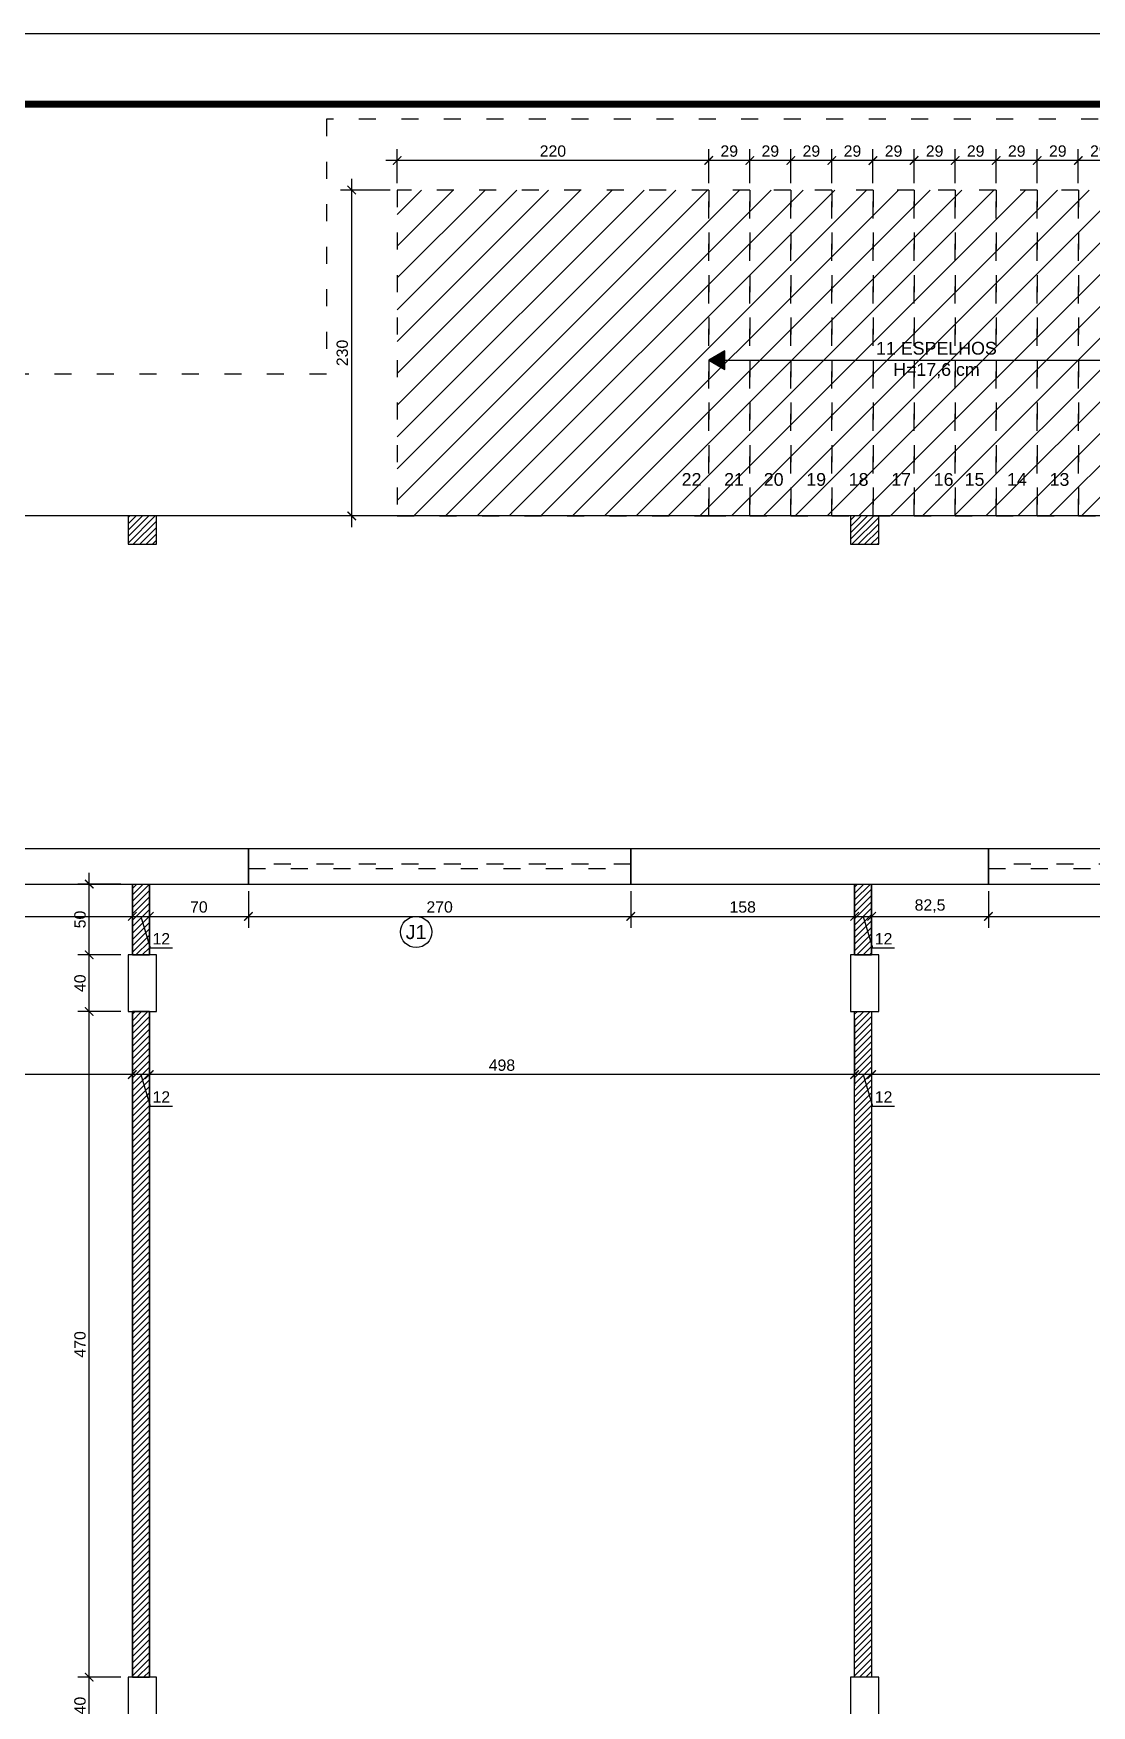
# Model space of a CAD drawing. Header units: millimetres. Extents: x 175 to 8625, y 306 to 3276.
# Drawn here: x 4028 to 4775, y 2096 to 3276 of the extents above; entities that cross this region are included whole.
import ezdxf
from ezdxf.enums import TextEntityAlignment as Align

# ---------------------------------------------------------------- set-up
doc = ezdxf.new("R2010")
doc.units = ezdxf.units.MM
doc.linetypes.add('ACAD_ISO03W100', pattern=[30, 12, -18])
for name, color, linetype in [('construir', 10, 'Continuous'), ('CONSTRUIR - CARTONADO', 161, 'Continuous'), ('COTA', 8, 'Continuous'), ('Esquadrias', 4, 'Continuous'), ('Estrutura', 49, 'Continuous'), ('LEGENDA', 7, 'Continuous'), ('PAREDE', 5, 'Continuous'), ('PISO', 3, 'Continuous'), ('PISO02', 8, 'Continuous'), ('Projeções', 6, 'ACAD_ISO03W100'), ('Texto', 7, 'Continuous')]:
    doc.layers.add(name, color=color, linetype=linetype)
doc.styles.add('ARIAL', font='Arial.ttf')
doc.dimstyles.new('COTA 50', dxfattribs={"dimscale": 0.5, "dimtxt": 16, "dimasz": 12, "dimexe": 16, "dimexo": 10, "dimgap": 5, "dimtad": 1, "dimrnd": 0.5, "dimtxsty": 'ARIAL', "dimblk": 'ARCHTICK', "dimcen": 2.5, "dimdle": 16, "dimclrd": 8, "dimclre": 8, "dimclrt": 7, "dimadec": 0, "dimazin": 0, "dimtfac": 1, "dimtmove": 1, "dimatfit": 3, "dimfxl": 1, "dimarcsym": 0})
pattern_1 = [(45, (522.1333, -2175.3423), (-2.245064, 2.245064), [])]
pattern_2 = [(45, (-3820.442, -9443.8905), (-2.245064, 2.245064), [])]

# ---------------------------------------------------------------- blocks, each defined once
blk = doc.blocks.new('_ArchTick')
at = {"layer": 'Texto', "color": 0, "const_width": 0.15}
blk.add_lwpolyline([(-0.5, -0.5), (0.5, 0.5)], dxfattribs=at)
blk = doc.blocks.new('*D33')
at = {"layer": 'COTA', "color": 8, "lineweight": -2, "transparency": 16777216}
for p, q in [((5122.1, 2670.6), (5122.1, 2533.1)), ((4619.6, 2580.6), (4619.6, 2533.1)), ((5130.1, 2541.1), (4611.6, 2541.1))]:
    blk.add_line(p, q, dxfattribs=at)
at = {"layer": 'Defpoints', "color": 0, "lineweight": -3, "transparency": 16777216}
for p in [(5122.1, 2675.6), (4619.6, 2585.6), (4619.6, 2541.1)]:
    blk.add_point(p, dxfattribs=at)
at = {"layer": 'COTA', "color": 8, "lineweight": -2, "transparency": 16777216, "xscale": 6, "yscale": 6, "zscale": 6, "rotation": 180}
blk.add_blockref('_ArchTick', (4619.6, 2541.1), dxfattribs=at)
at = {"layer": 'COTA', "color": 8, "lineweight": -2, "transparency": 16777216, "xscale": 6, "yscale": 6, "zscale": 6}
blk.add_blockref('_ArchTick', (5122.1, 2541.1), dxfattribs=at)
at = {"layer": 'COTA', "color": 7, "lineweight": -2, "transparency": 16777216, "insert": (4870.9, 2548.4), "char_height": 8, "attachment_point": 5, "style": 'ARIAL'}
blk.add_mtext('502,5', dxfattribs=at)
blk = doc.blocks.new('*D34')
at = {"layer": 'COTA', "color": 8, "lineweight": -2, "transparency": 16777216}
for p, q in [((4607.6, 2580.6), (4607.6, 2533.1)), ((4619.6, 2580.6), (4619.6, 2533.1)), ((4627.6, 2541.1), (4599.6, 2541.1)), ((4613.6, 2541.1), (4620.3, 2518.8)), ((4620.3, 2518.8), (4635.9, 2518.8))]:
    blk.add_line(p, q, dxfattribs=at)
at = {"layer": 'Defpoints', "color": 0, "lineweight": -3, "transparency": 16777216}
for p in [(4607.6, 2585.6), (4619.6, 2585.6), (4607.6, 2541.1)]:
    blk.add_point(p, dxfattribs=at)
at = {"layer": 'COTA', "color": 8, "lineweight": -2, "transparency": 16777216, "xscale": 6, "yscale": 6, "zscale": 6, "rotation": 180}
blk.add_blockref('_ArchTick', (4607.6, 2541.1), dxfattribs=at)
at = {"layer": 'COTA', "color": 8, "lineweight": -2, "transparency": 16777216, "xscale": 6, "yscale": 6, "zscale": 6}
blk.add_blockref('_ArchTick', (4619.6, 2541.1), dxfattribs=at)
at = {"layer": 'COTA', "color": 7, "lineweight": -2, "transparency": 16777216, "insert": (4628.1, 2525.3), "char_height": 8, "attachment_point": 5, "style": 'ARIAL'}
blk.add_mtext('12', dxfattribs=at)
blk = doc.blocks.new('*D35')
at = {"layer": 'COTA', "color": 8, "lineweight": -2, "transparency": 16777216}
for p, q in [((4109.6, 2580.6), (4109.6, 2533.1)), ((4607.6, 2580.6), (4607.6, 2533.1)), ((4615.6, 2541.1), (4101.6, 2541.1))]:
    blk.add_line(p, q, dxfattribs=at)
at = {"layer": 'Defpoints', "color": 0, "lineweight": -3, "transparency": 16777216}
for p in [(4109.6, 2585.6), (4607.6, 2585.6), (4109.6, 2541.1)]:
    blk.add_point(p, dxfattribs=at)
at = {"layer": 'COTA', "color": 8, "lineweight": -2, "transparency": 16777216, "xscale": 6, "yscale": 6, "zscale": 6, "rotation": 180}
blk.add_blockref('_ArchTick', (4109.6, 2541.1), dxfattribs=at)
at = {"layer": 'COTA', "color": 8, "lineweight": -2, "transparency": 16777216, "xscale": 6, "yscale": 6, "zscale": 6}
blk.add_blockref('_ArchTick', (4607.6, 2541.1), dxfattribs=at)
at = {"layer": 'COTA', "color": 7, "lineweight": -2, "transparency": 16777216, "insert": (4358.6, 2547.7), "char_height": 8, "attachment_point": 5, "style": 'ARIAL'}
blk.add_mtext('498', dxfattribs=at)
blk = doc.blocks.new('*D36')
at = {"layer": 'COTA', "color": 8, "lineweight": -2, "transparency": 16777216}
for p, q in [((4097.6, 2580.6), (4097.6, 2533.1)), ((4109.6, 2580.6), (4109.6, 2533.1)), ((4117.6, 2541.1), (4089.6, 2541.1)), ((4103.6, 2541.1), (4110.3, 2518.8)), ((4110.3, 2518.8), (4125.9, 2518.8))]:
    blk.add_line(p, q, dxfattribs=at)
at = {"layer": 'Defpoints', "color": 0, "lineweight": -3, "transparency": 16777216}
for p in [(4097.6, 2585.6), (4109.6, 2585.6), (4097.6, 2541.1)]:
    blk.add_point(p, dxfattribs=at)
at = {"layer": 'COTA', "color": 8, "lineweight": -2, "transparency": 16777216, "xscale": 6, "yscale": 6, "zscale": 6, "rotation": 180}
blk.add_blockref('_ArchTick', (4097.6, 2541.1), dxfattribs=at)
at = {"layer": 'COTA', "color": 8, "lineweight": -2, "transparency": 16777216, "xscale": 6, "yscale": 6, "zscale": 6}
blk.add_blockref('_ArchTick', (4109.6, 2541.1), dxfattribs=at)
at = {"layer": 'COTA', "color": 7, "lineweight": -2, "transparency": 16777216, "insert": (4118.1, 2525.3), "char_height": 8, "attachment_point": 5, "style": 'ARIAL'}
blk.add_mtext('12', dxfattribs=at)
blk = doc.blocks.new('*D37')
at = {"layer": 'COTA', "color": 8, "lineweight": -2, "transparency": 16777216}
for p, q in [((3599.6, 2580.6), (3599.6, 2533.1)), ((4097.6, 2580.6), (4097.6, 2533.1)), ((4105.6, 2541.1), (3591.6, 2541.1))]:
    blk.add_line(p, q, dxfattribs=at)
at = {"layer": 'Defpoints', "color": 0, "lineweight": -3, "transparency": 16777216}
for p in [(3599.6, 2585.6), (4097.6, 2585.6), (3599.6, 2541.1)]:
    blk.add_point(p, dxfattribs=at)
at = {"layer": 'COTA', "color": 8, "lineweight": -2, "transparency": 16777216, "xscale": 6, "yscale": 6, "zscale": 6, "rotation": 180}
blk.add_blockref('_ArchTick', (3599.6, 2541.1), dxfattribs=at)
at = {"layer": 'COTA', "color": 8, "lineweight": -2, "transparency": 16777216, "xscale": 6, "yscale": 6, "zscale": 6}
blk.add_blockref('_ArchTick', (4097.6, 2541.1), dxfattribs=at)
at = {"layer": 'COTA', "color": 7, "lineweight": -2, "transparency": 16777216, "insert": (3848.6, 2547.7), "char_height": 8, "attachment_point": 5, "style": 'ARIAL'}
blk.add_mtext('498', dxfattribs=at)
blk = doc.blocks.new('IND.ESQ.')
at = {"layer": 'Texto'}
blk.add_circle((0, 0), 5.5, dxfattribs=at)
at = {"layer": 'Texto', "style": 'ARIAL'}
blk.add_attdef('PP', text='', height=5, dxfattribs=at).set_placement((0, 0), align=Align.MIDDLE_CENTER)
blk = doc.blocks.new('A1 sem aba')
at = {"layer": 'LEGENDA'}
blk.add_lwpolyline([(-169, 59.4), (0, 59.4), (0, 0), (-169, 0), (-169, 59.4)], close=True, dxfattribs=at)
at = {"layer": 'LEGENDA', "const_width": 0.1}
blk.add_lwpolyline([(-1, 58.4), (-1, 1), (-166.5, 1), (-166.5, 58.4)], close=True, dxfattribs=at)
blk = doc.blocks.new('*D103')
at = {"layer": 'COTA', "color": 8, "lineweight": -2, "transparency": 16777216}
for p, q in [((3919.6, 2670.6), (3919.6, 2644.8)), ((4097.6, 2670.6), (4097.6, 2644.8)), ((3911.6, 2652.8), (4105.6, 2652.8))]:
    blk.add_line(p, q, dxfattribs=at)
at = {"layer": 'Defpoints', "color": 0, "lineweight": -3, "transparency": 16777216}
for p in [(3919.6, 2675.6), (4097.6, 2675.6), (4097.6, 2652.8)]:
    blk.add_point(p, dxfattribs=at)
at = {"layer": 'COTA', "color": 8, "lineweight": -2, "transparency": 16777216, "xscale": 6, "yscale": 6, "zscale": 6, "rotation": 180}
blk.add_blockref('_ArchTick', (3919.6, 2652.8), dxfattribs=at)
at = {"layer": 'COTA', "color": 8, "lineweight": -2, "transparency": 16777216, "xscale": 6, "yscale": 6, "zscale": 6}
blk.add_blockref('_ArchTick', (4097.6, 2652.8), dxfattribs=at)
at = {"layer": 'COTA', "color": 7, "lineweight": -2, "transparency": 16777216, "insert": (4008.6, 2659.4), "char_height": 8, "attachment_point": 5, "style": 'ARIAL'}
blk.add_mtext('178', dxfattribs=at)
blk = doc.blocks.new('*D104')
at = {"layer": 'COTA', "color": 8, "lineweight": -2, "transparency": 16777216}
for p, q in [((4097.6, 2670.6), (4097.6, 2644.8)), ((4109.6, 2670.6), (4109.6, 2644.8)), ((4089.6, 2652.8), (4117.6, 2652.8)), ((4103.6, 2652.8), (4110.3, 2630.5)), ((4110.3, 2630.5), (4125.9, 2630.5))]:
    blk.add_line(p, q, dxfattribs=at)
at = {"layer": 'Defpoints', "color": 0, "lineweight": -3, "transparency": 16777216}
for p in [(4097.6, 2675.6), (4109.6, 2675.6), (4109.6, 2652.8)]:
    blk.add_point(p, dxfattribs=at)
at = {"layer": 'COTA', "color": 8, "lineweight": -2, "transparency": 16777216, "xscale": 6, "yscale": 6, "zscale": 6, "rotation": 180}
blk.add_blockref('_ArchTick', (4097.6, 2652.8), dxfattribs=at)
at = {"layer": 'COTA', "color": 8, "lineweight": -2, "transparency": 16777216, "xscale": 6, "yscale": 6, "zscale": 6}
blk.add_blockref('_ArchTick', (4109.6, 2652.8), dxfattribs=at)
at = {"layer": 'COTA', "color": 7, "lineweight": -2, "transparency": 16777216, "insert": (4118.1, 2637), "char_height": 8, "attachment_point": 5, "style": 'ARIAL'}
blk.add_mtext('12', dxfattribs=at)
blk = doc.blocks.new('*D105')
at = {"layer": 'COTA', "color": 8, "lineweight": -2, "transparency": 16777216}
for p, q in [((4109.6, 2670.6), (4109.6, 2644.8)), ((4179.6, 2670.6), (4179.6, 2644.8)), ((4101.6, 2652.8), (4187.6, 2652.8))]:
    blk.add_line(p, q, dxfattribs=at)
at = {"layer": 'Defpoints', "color": 0, "lineweight": -3, "transparency": 16777216}
for p in [(4109.6, 2675.6), (4179.6, 2675.6), (4179.6, 2652.8)]:
    blk.add_point(p, dxfattribs=at)
at = {"layer": 'COTA', "color": 8, "lineweight": -2, "transparency": 16777216, "xscale": 6, "yscale": 6, "zscale": 6, "rotation": 180}
blk.add_blockref('_ArchTick', (4109.6, 2652.8), dxfattribs=at)
at = {"layer": 'COTA', "color": 8, "lineweight": -2, "transparency": 16777216, "xscale": 6, "yscale": 6, "zscale": 6}
blk.add_blockref('_ArchTick', (4179.6, 2652.8), dxfattribs=at)
at = {"layer": 'COTA', "color": 7, "lineweight": -2, "transparency": 16777216, "insert": (4144.6, 2659.4), "char_height": 8, "attachment_point": 5, "style": 'ARIAL'}
blk.add_mtext('70', dxfattribs=at)
blk = doc.blocks.new('*D106')
at = {"layer": 'COTA', "color": 8, "lineweight": -2, "transparency": 16777216}
for p, q in [((4179.6, 2670.6), (4179.6, 2644.8)), ((4449.6, 2670.6), (4449.6, 2644.8)), ((4171.6, 2652.8), (4457.6, 2652.8))]:
    blk.add_line(p, q, dxfattribs=at)
at = {"layer": 'Defpoints', "color": 0, "lineweight": -3, "transparency": 16777216}
for p in [(4179.6, 2675.6), (4449.6, 2675.6), (4449.6, 2652.8)]:
    blk.add_point(p, dxfattribs=at)
at = {"layer": 'COTA', "color": 8, "lineweight": -2, "transparency": 16777216, "xscale": 6, "yscale": 6, "zscale": 6, "rotation": 180}
blk.add_blockref('_ArchTick', (4179.6, 2652.8), dxfattribs=at)
at = {"layer": 'COTA', "color": 8, "lineweight": -2, "transparency": 16777216, "xscale": 6, "yscale": 6, "zscale": 6}
blk.add_blockref('_ArchTick', (4449.6, 2652.8), dxfattribs=at)
at = {"layer": 'COTA', "color": 7, "lineweight": -2, "transparency": 16777216, "insert": (4314.6, 2659.4), "char_height": 8, "attachment_point": 5, "style": 'ARIAL'}
blk.add_mtext('270', dxfattribs=at)
blk = doc.blocks.new('*D107')
at = {"layer": 'COTA', "color": 8, "lineweight": -2, "transparency": 16777216}
for p, q in [((4449.6, 2670.6), (4449.6, 2644.8)), ((4607.6, 2670.6), (4607.6, 2644.8)), ((4441.6, 2652.8), (4615.6, 2652.8))]:
    blk.add_line(p, q, dxfattribs=at)
at = {"layer": 'Defpoints', "color": 0, "lineweight": -3, "transparency": 16777216}
for p in [(4449.6, 2675.6), (4607.6, 2675.6), (4607.6, 2652.8)]:
    blk.add_point(p, dxfattribs=at)
at = {"layer": 'COTA', "color": 8, "lineweight": -2, "transparency": 16777216, "xscale": 6, "yscale": 6, "zscale": 6, "rotation": 180}
blk.add_blockref('_ArchTick', (4449.6, 2652.8), dxfattribs=at)
at = {"layer": 'COTA', "color": 8, "lineweight": -2, "transparency": 16777216, "xscale": 6, "yscale": 6, "zscale": 6}
blk.add_blockref('_ArchTick', (4607.6, 2652.8), dxfattribs=at)
at = {"layer": 'COTA', "color": 7, "lineweight": -2, "transparency": 16777216, "insert": (4528.6, 2659.4), "char_height": 8, "attachment_point": 5, "style": 'ARIAL'}
blk.add_mtext('158', dxfattribs=at)
blk = doc.blocks.new('*D108')
at = {"layer": 'COTA', "color": 8, "lineweight": -2, "transparency": 16777216}
for p, q in [((4607.6, 2670.6), (4607.6, 2644.8)), ((4619.6, 2670.6), (4619.6, 2644.8)), ((4599.6, 2652.8), (4627.6, 2652.8)), ((4613.6, 2652.8), (4620.3, 2630.5)), ((4620.3, 2630.5), (4635.9, 2630.5))]:
    blk.add_line(p, q, dxfattribs=at)
at = {"layer": 'Defpoints', "color": 0, "lineweight": -3, "transparency": 16777216}
for p in [(4607.6, 2675.6), (4619.6, 2675.6), (4619.6, 2652.8)]:
    blk.add_point(p, dxfattribs=at)
at = {"layer": 'COTA', "color": 8, "lineweight": -2, "transparency": 16777216, "xscale": 6, "yscale": 6, "zscale": 6, "rotation": 180}
blk.add_blockref('_ArchTick', (4607.6, 2652.8), dxfattribs=at)
at = {"layer": 'COTA', "color": 8, "lineweight": -2, "transparency": 16777216, "xscale": 6, "yscale": 6, "zscale": 6}
blk.add_blockref('_ArchTick', (4619.6, 2652.8), dxfattribs=at)
at = {"layer": 'COTA', "color": 7, "lineweight": -2, "transparency": 16777216, "insert": (4628.1, 2637), "char_height": 8, "attachment_point": 5, "style": 'ARIAL'}
blk.add_mtext('12', dxfattribs=at)
blk = doc.blocks.new('*D109')
at = {"layer": 'COTA', "color": 8, "lineweight": -2, "transparency": 16777216}
for p, q in [((4619.6, 2670.6), (4619.6, 2644.8)), ((4702.1, 2670.6), (4702.1, 2644.8)), ((4611.6, 2652.8), (4710.1, 2652.8))]:
    blk.add_line(p, q, dxfattribs=at)
at = {"layer": 'Defpoints', "color": 0, "lineweight": -3, "transparency": 16777216}
for p in [(4619.6, 2675.6), (4702.1, 2675.6), (4702.1, 2652.8)]:
    blk.add_point(p, dxfattribs=at)
at = {"layer": 'COTA', "color": 8, "lineweight": -2, "transparency": 16777216, "xscale": 6, "yscale": 6, "zscale": 6, "rotation": 180}
blk.add_blockref('_ArchTick', (4619.6, 2652.8), dxfattribs=at)
at = {"layer": 'COTA', "color": 8, "lineweight": -2, "transparency": 16777216, "xscale": 6, "yscale": 6, "zscale": 6}
blk.add_blockref('_ArchTick', (4702.1, 2652.8), dxfattribs=at)
at = {"layer": 'COTA', "color": 7, "lineweight": -2, "transparency": 16777216, "insert": (4660.9, 2660.1), "char_height": 8, "attachment_point": 5, "style": 'ARIAL'}
blk.add_mtext('82,5', dxfattribs=at)
blk = doc.blocks.new('*D110')
at = {"layer": 'COTA', "color": 8, "lineweight": -2, "transparency": 16777216}
for p, q in [((4702.1, 2670.6), (4702.1, 2644.8)), ((4972.1, 2670.6), (4972.1, 2644.8)), ((4694.1, 2652.8), (4980.1, 2652.8))]:
    blk.add_line(p, q, dxfattribs=at)
at = {"layer": 'Defpoints', "color": 0, "lineweight": -3, "transparency": 16777216}
for p in [(4702.1, 2675.6), (4972.1, 2675.6), (4972.1, 2652.8)]:
    blk.add_point(p, dxfattribs=at)
at = {"layer": 'COTA', "color": 8, "lineweight": -2, "transparency": 16777216, "xscale": 6, "yscale": 6, "zscale": 6, "rotation": 180}
blk.add_blockref('_ArchTick', (4702.1, 2652.8), dxfattribs=at)
at = {"layer": 'COTA', "color": 8, "lineweight": -2, "transparency": 16777216, "xscale": 6, "yscale": 6, "zscale": 6}
blk.add_blockref('_ArchTick', (4972.1, 2652.8), dxfattribs=at)
at = {"layer": 'COTA', "color": 7, "lineweight": -2, "transparency": 16777216, "insert": (4837.1, 2659.4), "char_height": 8, "attachment_point": 5, "style": 'ARIAL'}
blk.add_mtext('270', dxfattribs=at)
blk = doc.blocks.new('*D263')
at = {"layer": 'COTA', "color": 8, "lineweight": -2, "transparency": 16777216}
for p, q in [((4089.6, 2115.6), (4059.2, 2115.6)), ((4067.2, 2067.6), (4067.2, 2123.6)), ((4089.6, 2075.6), (4059.2, 2075.6))]:
    blk.add_line(p, q, dxfattribs=at)
at = {"layer": 'Defpoints', "color": 0, "lineweight": -3, "transparency": 16777216}
for p in [(4067.2, 2115.6), (4094.6, 2115.6), (4094.6, 2075.6)]:
    blk.add_point(p, dxfattribs=at)
at = {"layer": 'COTA', "color": 8, "lineweight": -2, "transparency": 16777216, "xscale": 6, "yscale": 6, "zscale": 6}
for p, rotation in [((4067.2, 2115.6), 90), ((4067.2, 2075.6), 270)]:
    blk.add_blockref('_ArchTick', p, dxfattribs=dict(at, rotation=rotation))
at = {"layer": 'COTA', "color": 7, "lineweight": -2, "transparency": 16777216, "insert": (4060.7, 2095.6), "char_height": 8, "attachment_point": 5, "rotation": 90, "style": 'ARIAL'}
blk.add_mtext('40', dxfattribs=at)
blk = doc.blocks.new('*D264')
at = {"layer": 'COTA', "color": 8, "lineweight": -2, "transparency": 16777216}
for p, q in [((4089.6, 2585.6), (4059.2, 2585.6)), ((4067.2, 2107.6), (4067.2, 2593.6)), ((4089.6, 2115.6), (4059.2, 2115.6))]:
    blk.add_line(p, q, dxfattribs=at)
at = {"layer": 'Defpoints', "color": 0, "lineweight": -3, "transparency": 16777216}
for p in [(4067.2, 2585.6), (4094.6, 2585.6), (4094.6, 2115.6)]:
    blk.add_point(p, dxfattribs=at)
at = {"layer": 'COTA', "color": 8, "lineweight": -2, "transparency": 16777216, "xscale": 6, "yscale": 6, "zscale": 6}
for p, rotation in [((4067.2, 2585.6), 90), ((4067.2, 2115.6), 270)]:
    blk.add_blockref('_ArchTick', p, dxfattribs=dict(at, rotation=rotation))
at = {"layer": 'COTA', "color": 7, "lineweight": -2, "transparency": 16777216, "insert": (4060.7, 2350.6), "char_height": 8, "attachment_point": 5, "rotation": 90, "style": 'ARIAL'}
blk.add_mtext('470', dxfattribs=at)
blk = doc.blocks.new('*D265')
at = {"layer": 'COTA', "color": 8, "lineweight": -2, "transparency": 16777216}
for p, q in [((4067.2, 2577.6), (4067.2, 2633.6)), ((4089.6, 2625.6), (4059.2, 2625.6)), ((4089.6, 2585.6), (4059.2, 2585.6))]:
    blk.add_line(p, q, dxfattribs=at)
at = {"layer": 'Defpoints', "color": 0, "lineweight": -3, "transparency": 16777216}
for p in [(4067.2, 2625.6), (4094.6, 2625.6), (4094.6, 2585.6)]:
    blk.add_point(p, dxfattribs=at)
at = {"layer": 'COTA', "color": 8, "lineweight": -2, "transparency": 16777216, "xscale": 6, "yscale": 6, "zscale": 6}
for p, rotation in [((4067.2, 2625.6), 90), ((4067.2, 2585.6), 270)]:
    blk.add_blockref('_ArchTick', p, dxfattribs=dict(at, rotation=rotation))
at = {"layer": 'COTA', "color": 7, "lineweight": -2, "transparency": 16777216, "insert": (4060.7, 2605.6), "char_height": 8, "attachment_point": 5, "rotation": 90, "style": 'ARIAL'}
blk.add_mtext('40', dxfattribs=at)
blk = doc.blocks.new('*D266')
at = {"layer": 'COTA', "color": 8, "lineweight": -2, "transparency": 16777216}
for p, q in [((4067.2, 2617.6), (4067.2, 2683.6)), ((4089.6, 2675.6), (4059.2, 2675.6)), ((4089.6, 2625.6), (4059.2, 2625.6))]:
    blk.add_line(p, q, dxfattribs=at)
at = {"layer": 'Defpoints', "color": 0, "lineweight": -3, "transparency": 16777216}
for p in [(4067.2, 2675.6), (4094.6, 2675.6), (4094.6, 2625.6)]:
    blk.add_point(p, dxfattribs=at)
at = {"layer": 'COTA', "color": 8, "lineweight": -2, "transparency": 16777216, "xscale": 6, "yscale": 6, "zscale": 6}
for p, rotation in [((4067.2, 2675.6), 90), ((4067.2, 2625.6), 270)]:
    blk.add_blockref('_ArchTick', p, dxfattribs=dict(at, rotation=rotation))
at = {"layer": 'COTA', "color": 7, "lineweight": -2, "transparency": 16777216, "insert": (4060.7, 2650.6), "char_height": 8, "attachment_point": 5, "rotation": 90, "style": 'ARIAL'}
blk.add_mtext('50', dxfattribs=at)
blk = doc.blocks.new('*D576')
at = {"layer": 'COTA', "color": 8, "lineweight": -2, "transparency": 16777216}
for p, q in [((4504.6, 3170.6), (4504.6, 3194.5)), ((4533.6, 3170.6), (4533.6, 3194.5)), ((4541.6, 3186.5), (4496.6, 3186.5))]:
    blk.add_line(p, q, dxfattribs=at)
at = {"layer": 'Defpoints', "color": 0, "lineweight": -3, "transparency": 16777216}
for p in [(4504.6, 3186.5), (4504.6, 3165.6), (4533.6, 3165.6)]:
    blk.add_point(p, dxfattribs=at)
at = {"layer": 'COTA', "color": 8, "lineweight": -2, "transparency": 16777216, "xscale": 6, "yscale": 6, "zscale": 6, "rotation": 180}
blk.add_blockref('_ArchTick', (4504.6, 3186.5), dxfattribs=at)
at = {"layer": 'COTA', "color": 8, "lineweight": -2, "transparency": 16777216, "xscale": 6, "yscale": 6, "zscale": 6}
blk.add_blockref('_ArchTick', (4533.6, 3186.5), dxfattribs=at)
at = {"layer": 'COTA', "color": 7, "lineweight": -2, "transparency": 16777216, "insert": (4519.1, 3193.1), "char_height": 8, "attachment_point": 5, "style": 'ARIAL'}
blk.add_mtext('29', dxfattribs=at)
blk = doc.blocks.new('*D577')
at = {"layer": 'COTA', "color": 8, "lineweight": -2, "transparency": 16777216}
for p, q in [((4533.6, 3170.6), (4533.6, 3194.5)), ((4562.6, 3170.6), (4562.6, 3194.5)), ((4570.6, 3186.5), (4525.6, 3186.5))]:
    blk.add_line(p, q, dxfattribs=at)
at = {"layer": 'Defpoints', "color": 0, "lineweight": -3, "transparency": 16777216}
for p in [(4533.6, 3186.5), (4533.6, 3165.6), (4562.6, 3165.6)]:
    blk.add_point(p, dxfattribs=at)
at = {"layer": 'COTA', "color": 8, "lineweight": -2, "transparency": 16777216, "xscale": 6, "yscale": 6, "zscale": 6, "rotation": 180}
blk.add_blockref('_ArchTick', (4533.6, 3186.5), dxfattribs=at)
at = {"layer": 'COTA', "color": 8, "lineweight": -2, "transparency": 16777216, "xscale": 6, "yscale": 6, "zscale": 6}
blk.add_blockref('_ArchTick', (4562.6, 3186.5), dxfattribs=at)
at = {"layer": 'COTA', "color": 7, "lineweight": -2, "transparency": 16777216, "insert": (4548.1, 3193.1), "char_height": 8, "attachment_point": 5, "style": 'ARIAL'}
blk.add_mtext('29', dxfattribs=at)
blk = doc.blocks.new('*D578')
at = {"layer": 'COTA', "color": 8, "lineweight": -2, "transparency": 16777216}
for p, q in [((4562.6, 3170.6), (4562.6, 3194.5)), ((4591.6, 3170.6), (4591.6, 3194.5)), ((4599.6, 3186.5), (4554.6, 3186.5))]:
    blk.add_line(p, q, dxfattribs=at)
at = {"layer": 'Defpoints', "color": 0, "lineweight": -3, "transparency": 16777216}
for p in [(4562.6, 3186.5), (4562.6, 3165.6), (4591.6, 3165.6)]:
    blk.add_point(p, dxfattribs=at)
at = {"layer": 'COTA', "color": 8, "lineweight": -2, "transparency": 16777216, "xscale": 6, "yscale": 6, "zscale": 6, "rotation": 180}
blk.add_blockref('_ArchTick', (4562.6, 3186.5), dxfattribs=at)
at = {"layer": 'COTA', "color": 8, "lineweight": -2, "transparency": 16777216, "xscale": 6, "yscale": 6, "zscale": 6}
blk.add_blockref('_ArchTick', (4591.6, 3186.5), dxfattribs=at)
at = {"layer": 'COTA', "color": 7, "lineweight": -2, "transparency": 16777216, "insert": (4577.1, 3193.1), "char_height": 8, "attachment_point": 5, "style": 'ARIAL'}
blk.add_mtext('29', dxfattribs=at)
blk = doc.blocks.new('*D579')
at = {"layer": 'COTA', "color": 8, "lineweight": -2, "transparency": 16777216}
for p, q in [((4591.6, 3170.6), (4591.6, 3194.5)), ((4620.6, 3170.6), (4620.6, 3194.5)), ((4628.6, 3186.5), (4583.6, 3186.5))]:
    blk.add_line(p, q, dxfattribs=at)
at = {"layer": 'Defpoints', "color": 0, "lineweight": -3, "transparency": 16777216}
for p in [(4591.6, 3186.5), (4591.6, 3165.6), (4620.6, 3165.6)]:
    blk.add_point(p, dxfattribs=at)
at = {"layer": 'COTA', "color": 8, "lineweight": -2, "transparency": 16777216, "xscale": 6, "yscale": 6, "zscale": 6, "rotation": 180}
blk.add_blockref('_ArchTick', (4591.6, 3186.5), dxfattribs=at)
at = {"layer": 'COTA', "color": 8, "lineweight": -2, "transparency": 16777216, "xscale": 6, "yscale": 6, "zscale": 6}
blk.add_blockref('_ArchTick', (4620.6, 3186.5), dxfattribs=at)
at = {"layer": 'COTA', "color": 7, "lineweight": -2, "transparency": 16777216, "insert": (4606.1, 3193.1), "char_height": 8, "attachment_point": 5, "style": 'ARIAL'}
blk.add_mtext('29', dxfattribs=at)
blk = doc.blocks.new('*D580')
at = {"layer": 'COTA', "color": 8, "lineweight": -2, "transparency": 16777216}
for p, q in [((4620.6, 3170.6), (4620.6, 3194.5)), ((4649.6, 3170.6), (4649.6, 3194.5)), ((4657.6, 3186.5), (4612.6, 3186.5))]:
    blk.add_line(p, q, dxfattribs=at)
at = {"layer": 'Defpoints', "color": 0, "lineweight": -3, "transparency": 16777216}
for p in [(4620.6, 3186.5), (4620.6, 3165.6), (4649.6, 3165.6)]:
    blk.add_point(p, dxfattribs=at)
at = {"layer": 'COTA', "color": 8, "lineweight": -2, "transparency": 16777216, "xscale": 6, "yscale": 6, "zscale": 6, "rotation": 180}
blk.add_blockref('_ArchTick', (4620.6, 3186.5), dxfattribs=at)
at = {"layer": 'COTA', "color": 8, "lineweight": -2, "transparency": 16777216, "xscale": 6, "yscale": 6, "zscale": 6}
blk.add_blockref('_ArchTick', (4649.6, 3186.5), dxfattribs=at)
at = {"layer": 'COTA', "color": 7, "lineweight": -2, "transparency": 16777216, "insert": (4635.1, 3193.1), "char_height": 8, "attachment_point": 5, "style": 'ARIAL'}
blk.add_mtext('29', dxfattribs=at)
blk = doc.blocks.new('*D581')
at = {"layer": 'COTA', "color": 8, "lineweight": -2, "transparency": 16777216}
for p, q in [((4649.6, 3170.6), (4649.6, 3194.5)), ((4678.6, 3170.6), (4678.6, 3194.5)), ((4686.6, 3186.5), (4641.6, 3186.5))]:
    blk.add_line(p, q, dxfattribs=at)
at = {"layer": 'Defpoints', "color": 0, "lineweight": -3, "transparency": 16777216}
for p in [(4649.6, 3186.5), (4649.6, 3165.6), (4678.6, 3165.6)]:
    blk.add_point(p, dxfattribs=at)
at = {"layer": 'COTA', "color": 8, "lineweight": -2, "transparency": 16777216, "xscale": 6, "yscale": 6, "zscale": 6, "rotation": 180}
blk.add_blockref('_ArchTick', (4649.6, 3186.5), dxfattribs=at)
at = {"layer": 'COTA', "color": 8, "lineweight": -2, "transparency": 16777216, "xscale": 6, "yscale": 6, "zscale": 6}
blk.add_blockref('_ArchTick', (4678.6, 3186.5), dxfattribs=at)
at = {"layer": 'COTA', "color": 7, "lineweight": -2, "transparency": 16777216, "insert": (4664.1, 3193.1), "char_height": 8, "attachment_point": 5, "style": 'ARIAL'}
blk.add_mtext('29', dxfattribs=at)
blk = doc.blocks.new('*D582')
at = {"layer": 'COTA', "color": 8, "lineweight": -2, "transparency": 16777216}
for p, q in [((4678.6, 3170.6), (4678.6, 3194.5)), ((4707.6, 3170.6), (4707.6, 3194.5)), ((4715.6, 3186.5), (4670.6, 3186.5))]:
    blk.add_line(p, q, dxfattribs=at)
at = {"layer": 'Defpoints', "color": 0, "lineweight": -3, "transparency": 16777216}
for p in [(4678.6, 3186.5), (4678.6, 3165.6), (4707.6, 3165.6)]:
    blk.add_point(p, dxfattribs=at)
at = {"layer": 'COTA', "color": 8, "lineweight": -2, "transparency": 16777216, "xscale": 6, "yscale": 6, "zscale": 6, "rotation": 180}
blk.add_blockref('_ArchTick', (4678.6, 3186.5), dxfattribs=at)
at = {"layer": 'COTA', "color": 8, "lineweight": -2, "transparency": 16777216, "xscale": 6, "yscale": 6, "zscale": 6}
blk.add_blockref('_ArchTick', (4707.6, 3186.5), dxfattribs=at)
at = {"layer": 'COTA', "color": 7, "lineweight": -2, "transparency": 16777216, "insert": (4693.1, 3193.1), "char_height": 8, "attachment_point": 5, "style": 'ARIAL'}
blk.add_mtext('29', dxfattribs=at)
blk = doc.blocks.new('*D583')
at = {"layer": 'COTA', "color": 8, "lineweight": -2, "transparency": 16777216}
for p, q in [((4707.6, 3170.6), (4707.6, 3194.5)), ((4736.6, 3170.6), (4736.6, 3194.5)), ((4744.6, 3186.5), (4699.6, 3186.5))]:
    blk.add_line(p, q, dxfattribs=at)
at = {"layer": 'Defpoints', "color": 0, "lineweight": -3, "transparency": 16777216}
for p in [(4707.6, 3186.5), (4707.6, 3165.6), (4736.6, 3165.6)]:
    blk.add_point(p, dxfattribs=at)
at = {"layer": 'COTA', "color": 8, "lineweight": -2, "transparency": 16777216, "xscale": 6, "yscale": 6, "zscale": 6, "rotation": 180}
blk.add_blockref('_ArchTick', (4707.6, 3186.5), dxfattribs=at)
at = {"layer": 'COTA', "color": 8, "lineweight": -2, "transparency": 16777216, "xscale": 6, "yscale": 6, "zscale": 6}
blk.add_blockref('_ArchTick', (4736.6, 3186.5), dxfattribs=at)
at = {"layer": 'COTA', "color": 7, "lineweight": -2, "transparency": 16777216, "insert": (4722.1, 3193.1), "char_height": 8, "attachment_point": 5, "style": 'ARIAL'}
blk.add_mtext('29', dxfattribs=at)
blk = doc.blocks.new('*D584')
at = {"layer": 'COTA', "color": 8, "lineweight": -2, "transparency": 16777216}
for p, q in [((4736.6, 3170.6), (4736.6, 3194.5)), ((4765.6, 3170.6), (4765.6, 3194.5)), ((4773.6, 3186.5), (4728.6, 3186.5))]:
    blk.add_line(p, q, dxfattribs=at)
at = {"layer": 'Defpoints', "color": 0, "lineweight": -3, "transparency": 16777216}
for p in [(4736.6, 3186.5), (4736.6, 3165.6), (4765.6, 3165.6)]:
    blk.add_point(p, dxfattribs=at)
at = {"layer": 'COTA', "color": 8, "lineweight": -2, "transparency": 16777216, "xscale": 6, "yscale": 6, "zscale": 6, "rotation": 180}
blk.add_blockref('_ArchTick', (4736.6, 3186.5), dxfattribs=at)
at = {"layer": 'COTA', "color": 8, "lineweight": -2, "transparency": 16777216, "xscale": 6, "yscale": 6, "zscale": 6}
blk.add_blockref('_ArchTick', (4765.6, 3186.5), dxfattribs=at)
at = {"layer": 'COTA', "color": 7, "lineweight": -2, "transparency": 16777216, "insert": (4751.1, 3193.1), "char_height": 8, "attachment_point": 5, "style": 'ARIAL'}
blk.add_mtext('29', dxfattribs=at)
blk = doc.blocks.new('*D585')
at = {"layer": 'COTA', "color": 8, "lineweight": -2, "transparency": 16777216}
for p, q in [((4765.6, 3170.6), (4765.6, 3194.5)), ((4794.6, 3170.6), (4794.6, 3194.5)), ((4802.6, 3186.5), (4757.6, 3186.5))]:
    blk.add_line(p, q, dxfattribs=at)
at = {"layer": 'Defpoints', "color": 0, "lineweight": -3, "transparency": 16777216}
for p in [(4765.6, 3186.5), (4765.6, 3165.6), (4794.6, 3165.6)]:
    blk.add_point(p, dxfattribs=at)
at = {"layer": 'COTA', "color": 8, "lineweight": -2, "transparency": 16777216, "xscale": 6, "yscale": 6, "zscale": 6, "rotation": 180}
blk.add_blockref('_ArchTick', (4765.6, 3186.5), dxfattribs=at)
at = {"layer": 'COTA', "color": 8, "lineweight": -2, "transparency": 16777216, "xscale": 6, "yscale": 6, "zscale": 6}
blk.add_blockref('_ArchTick', (4794.6, 3186.5), dxfattribs=at)
at = {"layer": 'COTA', "color": 7, "lineweight": -2, "transparency": 16777216, "insert": (4780.1, 3193.1), "char_height": 8, "attachment_point": 5, "style": 'ARIAL'}
blk.add_mtext('29', dxfattribs=at)
blk = doc.blocks.new('*D597')
at = {"layer": 'COTA', "color": 8, "lineweight": -2, "transparency": 16777216}
for p, q in [((4284.6, 3170.6), (4284.6, 3194.5)), ((4504.6, 3170.6), (4504.6, 3194.5)), ((4512.6, 3186.5), (4276.6, 3186.5))]:
    blk.add_line(p, q, dxfattribs=at)
at = {"layer": 'Defpoints', "color": 0, "lineweight": -3, "transparency": 16777216}
for p in [(4284.6, 3186.5), (4284.6, 3165.6), (4504.6, 3165.6)]:
    blk.add_point(p, dxfattribs=at)
at = {"layer": 'COTA', "color": 8, "lineweight": -2, "transparency": 16777216, "xscale": 6, "yscale": 6, "zscale": 6, "rotation": 180}
blk.add_blockref('_ArchTick', (4284.6, 3186.5), dxfattribs=at)
at = {"layer": 'COTA', "color": 8, "lineweight": -2, "transparency": 16777216, "xscale": 6, "yscale": 6, "zscale": 6}
blk.add_blockref('_ArchTick', (4504.6, 3186.5), dxfattribs=at)
at = {"layer": 'COTA', "color": 7, "lineweight": -2, "transparency": 16777216, "insert": (4394.6, 3193.1), "char_height": 8, "attachment_point": 5, "style": 'ARIAL'}
blk.add_mtext('220', dxfattribs=at)
blk = doc.blocks.new('*D628')
at = {"layer": 'COTA', "color": 8, "lineweight": -2, "transparency": 16777216}
for p, q in [((4279.6, 3165.6), (4244.5, 3165.6)), ((4252.5, 2927.6), (4252.5, 3173.6)), ((4279.6, 2935.6), (4244.5, 2935.6))]:
    blk.add_line(p, q, dxfattribs=at)
at = {"layer": 'Defpoints', "color": 0, "lineweight": -3, "transparency": 16777216}
for p in [(4252.5, 3165.6), (4284.6, 3165.6), (4284.6, 2935.6)]:
    blk.add_point(p, dxfattribs=at)
at = {"layer": 'COTA', "color": 8, "lineweight": -2, "transparency": 16777216, "xscale": 6, "yscale": 6, "zscale": 6}
for p, rotation in [((4252.5, 3165.6), 90), ((4252.5, 2935.6), 270)]:
    blk.add_blockref('_ArchTick', p, dxfattribs=dict(at, rotation=rotation))
at = {"layer": 'COTA', "color": 7, "lineweight": -2, "transparency": 16777216, "insert": (4245.9, 3050.6), "char_height": 8, "attachment_point": 5, "rotation": 90, "style": 'ARIAL'}
blk.add_mtext('230', dxfattribs=at)

msp = doc.modelspace()

# ---------------------------------------------------------------- hatches: boundary and pattern name
at = {"layer": 'construir'}
h = msp.add_hatch(dxfattribs=at)
h.set_pattern_fill('ANSI31', color=256, scale=5, style=0)
h.set_pattern_definition([(45, (-3975.442, -8030.208), (-11.22532, 11.22532), [])])
h.paths.add_polyline_path([(1662.133, 2935.603), (1662.133, 3110.603), (537.133, 3110.603), (537.133, 2935.603), (1182.133, 2935.603), (1182.133, 2935.603)])
h.paths.add_polyline_path([(5569.633, 3165.603), (4284.633, 3165.603), (4284.633, 2935.603), (5569.633, 2935.603)])
h = msp.add_hatch(dxfattribs=at)
h.set_pattern_fill('ANSI31', color=256, style=0)
h.set_pattern_definition(pattern_2)
h.paths.add_polyline_path([(4094.633, 2915.603), (4114.633, 2915.603), (4114.633, 2935.603), (4094.633, 2935.603)])
h = msp.add_hatch(dxfattribs=at)
h.set_pattern_fill('ANSI31', color=256, style=0)
h.set_pattern_definition(pattern_2)
h.paths.add_polyline_path([(4604.633, 2915.603), (4624.633, 2915.603), (4624.633, 2935.603), (4604.633, 2935.603)])
at = {"layer": 'CONSTRUIR - CARTONADO'}
h = msp.add_hatch(dxfattribs=at)
h.set_pattern_fill('ANSI31', color=256, style=0)
h.set_pattern_definition([(45, (4099.6333, 2620.6033), (-2.24506, 2.24506), [])])
h.paths.add_polyline_path([(4109.633, 2625.603), (4109.633, 2675.603), (4097.633, 2675.603), (4097.633, 2625.603)])
h = msp.add_hatch(dxfattribs=at)
h.set_pattern_fill('ANSI31', color=256, style=0)
h.set_pattern_definition(pattern_1)
h.paths.add_polyline_path([(4619.633, 2625.603), (4607.633, 2625.603), (4607.633, 2675.603), (4619.633, 2675.603)])
h = msp.add_hatch(dxfattribs=at)
h.set_pattern_fill('ANSI31', color=256, style=0)
h.set_pattern_definition([(45, (4099.6333, 1925.6033), (-2.245064, 2.245064), [])])
h.paths.add_polyline_path([(4109.633, 2585.603), (4097.633, 2585.603), (4097.633, 2115.603), (4109.633, 2115.603)])
h = msp.add_hatch(dxfattribs=at)
h.set_pattern_fill('ANSI31', color=256, style=0)
h.set_pattern_definition(pattern_1)
h.paths.add_polyline_path([(4619.633, 2115.603), (4607.633, 2115.603), (4607.633, 2585.603), (4619.633, 2585.603)])
at = {"layer": 'PISO02'}
msp.add_hatch(color=256, dxfattribs=at).paths.add_polyline_path([(4504.633, 3045.603), (4516.1, 3038.983), (4516.1, 3052.224)])

# ---------------------------------------------------------------- linework, layer by layer
at = {"layer": 'CONSTRUIR - CARTONADO'}
for points in [[(4097.633, 2675.603), (4109.633, 2675.603), (4109.633, 2625.603), (4097.633, 2625.603)], [(4619.633, 2625.603), (4607.633, 2625.603), (4607.633, 2675.603), (4619.633, 2675.603)], [(4097.633, 2585.603), (4109.633, 2585.603), (4109.633, 2115.603), (4097.633, 2115.603)], [(4109.633, 2585.603), (4097.633, 2585.603), (4097.633, 2115.603), (4109.633, 2115.603)], [(4607.633, 2585.603), (4619.633, 2585.603), (4619.633, 2115.603), (4607.633, 2115.603)]]:
    msp.add_lwpolyline(points, close=True, dxfattribs=at)
at = {"layer": 'Esquadrias'}
for points in [[(4179.633, 2675.603), (4449.633, 2675.603), (4449.633, 2700.603), (4179.633, 2700.603)], [(4702.133, 2675.603), (4972.133, 2675.603), (4972.133, 2700.603), (4702.133, 2700.603)]]:
    msp.add_lwpolyline(points, close=True, dxfattribs=at)
at = {"layer": 'Esquadrias', "linetype": 'ACAD_ISO03W100'}
for points in [[(4179.633, 2686.603), (4449.633, 2686.603), (4449.633, 2689.603), (4179.633, 2689.603)], [(4702.133, 2686.603), (4972.133, 2686.603), (4972.133, 2689.603), (4702.133, 2689.603)]]:
    msp.add_lwpolyline(points, close=True, dxfattribs=at)
at = {"layer": 'Estrutura', "linetype": 'Continuous'}
for points in [[(4094.633, 2915.603), (4114.633, 2915.603), (4114.633, 2935.603), (4094.633, 2935.603), (4094.633, 2915.603)], [(4604.633, 2915.603), (4624.633, 2915.603), (4624.633, 2935.603), (4604.633, 2935.603), (4604.633, 2915.603)], [(4094.633, 2585.603), (4114.633, 2585.603), (4114.633, 2625.603), (4094.633, 2625.603), (4094.633, 2585.603)], [(4604.633, 2585.603), (4624.633, 2585.603), (4624.633, 2625.603), (4604.633, 2625.603), (4604.633, 2585.603)], [(4094.633, 2075.603), (4114.633, 2075.603), (4114.633, 2115.603), (4094.633, 2115.603), (4094.633, 2075.603)], [(4604.633, 2075.603), (4624.633, 2075.603), (4624.633, 2115.603), (4604.633, 2115.603), (4604.633, 2075.603)]]:
    msp.add_lwpolyline(points, dxfattribs=at)
at = {"layer": 'PAREDE', "linetype": 'Continuous'}
for points in [[(4179.633, 2700.603), (3919.633, 2700.603), (3919.633, 2675.603), (4097.633, 2675.603), (4097.633, 2625.603), (4109.633, 2625.603), (4109.633, 2675.603), (4179.633, 2675.603)], [(4109.633, 2585.603), (4097.633, 2585.603), (4097.633, 2115.603), (4109.633, 2115.603)], [(4619.633, 2115.603), (4607.633, 2115.603), (4607.633, 2585.603), (4619.633, 2585.603)]]:
    msp.add_lwpolyline(points, close=True, dxfattribs=at)
msp.add_lwpolyline([(4622.133, 2675.603), (4702.133, 2675.603), (4702.133, 2700.603), (4449.633, 2700.603), (4449.633, 2675.603), (4607.633, 2675.603), (4607.633, 2625.603), (4619.633, 2625.603), (4619.633, 2675.603), (4637.133, 2675.603)], dxfattribs=at)
at = {"layer": 'PISO'}
msp.add_lwpolyline([(4794.633, 2935.603), (1662.133, 2935.603)], dxfattribs=at)
at = {"layer": 'PISO02'}
msp.add_lwpolyline([(4504.633, 3045.603), (4516.1, 3038.983), (4516.1, 3052.224)], close=True, dxfattribs=at)
msp.add_lwpolyline([(4504.633, 3045.603), (4794.633, 3045.603)], dxfattribs=at)
at = {"layer": 'Projeções'}
msp.add_line((6960.133, 2935.603), (902.133, 2935.603), dxfattribs=at)
msp.add_lwpolyline([(6960.133, 2690.603), (6960.133, 2935.603), (6960.133, 3035.603), (5619.633, 3035.603), (5619.633, 3215.603), (4234.633, 3215.603), (4234.633, 3035.603), (1712.133, 3035.603, 0), (1712.133, 3035.603), (1712.133, 3160.603, 0), (1712.133, 3160.603), (457.133, 3160.603), (457.133, 2700.603)], format="xyb", dxfattribs=at)
for points in [[(4284.633, 2935.603), (4504.633, 2935.603), (4504.633, 3165.603), (4284.633, 3165.603)], [(4504.633, 2935.603), (4533.633, 2935.603), (4533.633, 3165.603), (4504.633, 3165.603)], [(4533.633, 2935.603), (4562.633, 2935.603), (4562.633, 3165.603), (4533.633, 3165.603)], [(4562.633, 2935.603), (4591.633, 2935.603), (4591.633, 3165.603), (4562.633, 3165.603)], [(4591.633, 2935.603), (4620.633, 2935.603), (4620.633, 3165.603), (4591.633, 3165.603)], [(4620.633, 2935.603), (4649.633, 2935.603), (4649.633, 3165.603), (4620.633, 3165.603)], [(4649.633, 2935.603), (4678.633, 2935.603), (4678.633, 3165.603), (4649.633, 3165.603)], [(4678.633, 2935.603), (4707.633, 2935.603), (4707.633, 3165.603), (4678.633, 3165.603)], [(4707.633, 2935.603), (4736.633, 2935.603), (4736.633, 3165.603), (4707.633, 3165.603)], [(4736.633, 2935.603), (4765.633, 2935.603), (4765.633, 3165.603), (4736.633, 3165.603)], [(4765.633, 2935.603), (4794.633, 2935.603), (4794.633, 3165.603), (4765.633, 3165.603)]]:
    msp.add_lwpolyline(points, close=True, dxfattribs=at)

# ---------------------------------------------------------------- block references
at = {"layer": 'LEGENDA', "xscale": 49.99999999947613, "yscale": 49.99999999947613, "zscale": 49.99999999947613}
msp.add_blockref('A1 sem aba', (8625.17, 306.203), dxfattribs=at)
at = {"layer": 'LEGENDA', "xscale": 2, "yscale": 2, "zscale": 2}
msp.add_blockref('IND.ESQ.', (4298.013, 2641.783), dxfattribs=at).add_auto_attribs({'PP': 'J1'})

# ---------------------------------------------------------------- texts
at = {"layer": 'PISO02', "insert": (4665.406, 3045.603), "char_height": 9, "width": 326.45389, "attachment_point": 5, "style": 'ARIAL'}
msp.add_mtext('11 ESPELHOS\\PH=17,6 cm', dxfattribs=at)
at = {"layer": 'Texto', "style": 'ARIAL'}
for s, p in [('22', (4492.481, 2961.303)), ('21', (4522.481, 2961.303)), ('20', (4550.481, 2961.303)), ('19', (4580.481, 2961.303)), ('18', (4610.481, 2961.303)), ('17', (4640.481, 2961.303)), ('16', (4670.481, 2961.303)), ('15', (4692.292, 2961.303)), ('14', (4722.292, 2961.303)), ('13', (4752.292, 2961.303))]:
    msp.add_text(s, height=9, dxfattribs=at).set_placement(p, align=Align.MIDDLE_CENTER)

# ---------------------------------------------------------------- dimensions: what is measured, and where the dimension line sits
at = {"layer": 'COTA'}
for base, p1, p2, angle, picture, middle in [((4284.633, 3186.51), (4504.633, 3165.603), (4284.633, 3165.603), 180, '*D597', (4394.633, 3193.095)), ((4504.633, 3186.51), (4533.633, 3165.603), (4504.633, 3165.603), 180, '*D576', (4519.133, 3193.095)), ((4533.633, 3186.51), (4562.633, 3165.603), (4533.633, 3165.603), 180, '*D577', (4548.133, 3193.095)), ((4562.633, 3186.51), (4591.633, 3165.603), (4562.633, 3165.603), 180, '*D578', (4577.133, 3193.095)), ((4591.633, 3186.51), (4620.633, 3165.603), (4591.633, 3165.603), 180, '*D579', (4606.133, 3193.095)), ((4620.633, 3186.51), (4649.633, 3165.603), (4620.633, 3165.603), 180, '*D580', (4635.133, 3193.095)), ((4649.633, 3186.51), (4678.633, 3165.603), (4649.633, 3165.603), 180, '*D581', (4664.133, 3193.095)), ((4678.633, 3186.51), (4707.633, 3165.603), (4678.633, 3165.603), 180, '*D582', (4693.133, 3193.095)), ((4707.633, 3186.51), (4736.633, 3165.603), (4707.633, 3165.603), 180, '*D583', (4722.133, 3193.095)), ((4736.633, 3186.51), (4765.633, 3165.603), (4736.633, 3165.603), 180, '*D584', (4751.133, 3193.095)), ((4765.633, 3186.51), (4794.633, 3165.603), (4765.633, 3165.603), 180, '*D585', (4780.133, 3193.095)), ((4252.489, 3165.603), (4284.633, 2935.603), (4284.633, 3165.603), 90, '*D628', (4245.902, 3050.603)), ((4067.248, 2675.603), (4094.633, 2625.603), (4094.633, 2675.603), 90, '*D266', (4060.664, 2650.603)), ((4067.248, 2625.603), (4094.633, 2585.603), (4094.633, 2625.603), 90, '*D265', (4060.664, 2605.603)), ((4067.248, 2585.603), (4094.633, 2115.603), (4094.633, 2585.603), 90, '*D264', (4060.664, 2350.603)), ((4067.248, 2115.603), (4094.633, 2075.603), (4094.633, 2115.603), 90, '*D263', (4060.664, 2095.603))]:
    dim = msp.add_linear_dim(base=base, p1=p1, p2=p2, angle=angle, dimstyle='COTA 50', dxfattribs=at)
    dim.commit()
    dim.dimension.update_dxf_attribs({"geometry": picture, "text_midpoint": middle})
for base, p1, p2, picture, middle in [((4097.633, 2652.783), (3919.633, 2675.603), (4097.633, 2675.603), '*D103', (4008.633, 2659.367)), ((4109.633, 2652.783), (4097.633, 2675.603), (4109.633, 2675.603), '*D104', (4112.818, 2637.017)), ((4179.633, 2652.783), (4109.633, 2675.603), (4179.633, 2675.603), '*D105', (4144.633, 2659.367)), ((4449.633, 2652.783), (4179.633, 2675.603), (4449.633, 2675.603), '*D106', (4314.633, 2659.367)), ((4607.633, 2652.783), (4449.633, 2675.603), (4607.633, 2675.603), '*D107', (4528.633, 2659.367)), ((4619.633, 2652.783), (4607.633, 2675.603), (4619.633, 2675.603), '*D108', (4622.818, 2637.017)), ((4619.633, 2541.103), (5122.133, 2675.603), (4619.633, 2585.603), '*D33', (4870.883, 2548.411)), ((4702.133, 2652.783), (4619.633, 2675.603), (4702.133, 2675.603), '*D109', (4660.883, 2660.091)), ((4972.133, 2652.783), (4702.133, 2675.603), (4972.133, 2675.603), '*D110', (4837.133, 2659.367)), ((3599.633, 2541.103), (4097.633, 2585.603), (3599.633, 2585.603), '*D37', (3848.633, 2547.688)), ((4097.633, 2541.103), (4109.633, 2585.603), (4097.633, 2585.603), '*D36', (4112.818, 2525.337)), ((4109.633, 2541.103), (4607.633, 2585.603), (4109.633, 2585.603), '*D35', (4358.633, 2547.688)), ((4607.633, 2541.103), (4619.633, 2585.603), (4607.633, 2585.603), '*D34', (4622.818, 2525.337))]:
    dim = msp.add_linear_dim(base=base, p1=p1, p2=p2, dimstyle='COTA 50', dxfattribs=at)
    dim.commit()
    dim.dimension.update_dxf_attribs({"geometry": picture, "text_midpoint": middle})

doc.saveas('drawing.dxf')
